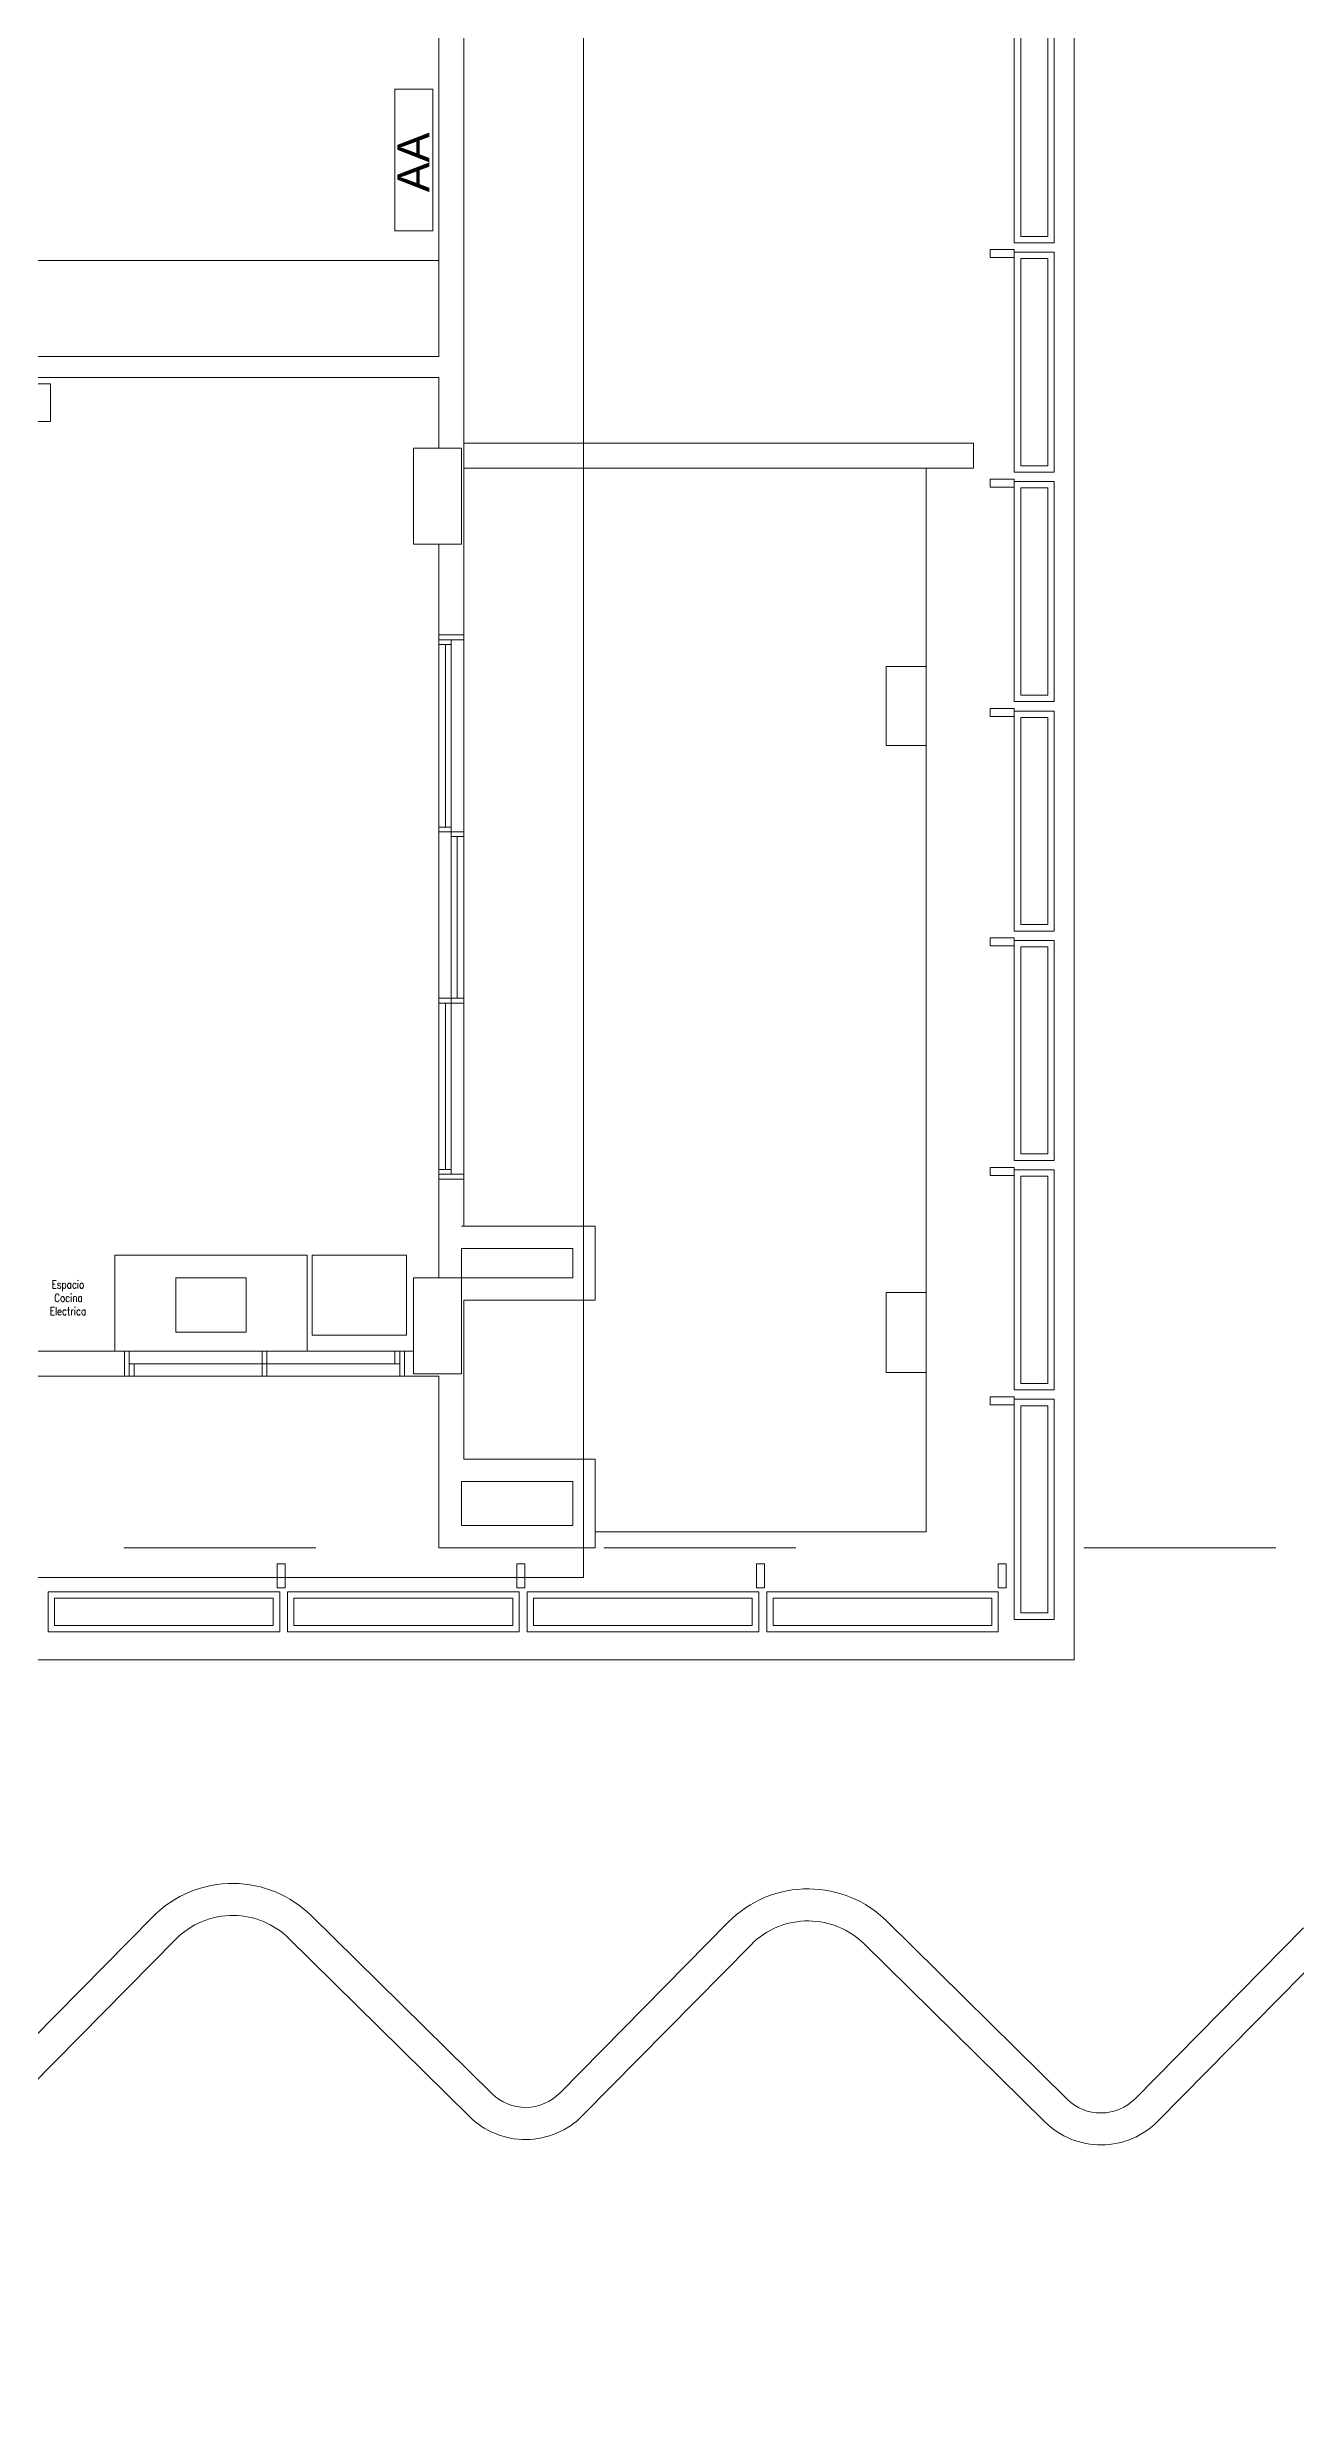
# Model space of a CAD drawing. Header units: millimetres. Extents: x 917 to 1168, y -421 to -23.
# Drawn here: x 1028.79 to 1036.59, y -365.82 to -351.18 of the extents above; entities that cross this region are included whole.
import ezdxf

# ---------------------------------------------------------------- set-up
doc = ezdxf.new("R2010")
doc.units = ezdxf.units.MM
doc.header["$LTSCALE"] = 0.1
for name, pattern in [('ACAD_ISO02W100', [15, 12, -3]), ('ACAD_ISO03W100', [30, 12, -18]), ('CONTINUA', [0])]:
    doc.linetypes.add(name, pattern=pattern)
doc.layers.get('0').update_dxf_attribs({"lineweight": 5})
for name, color, linetype, lineweight in [('00-Agua Fria', 5, 'ACAD_ISO02W100', 20), ('A-GLAZ-CWMG', 7, 'Continuous', 5), ('A-WALL', 7, 'Continuous', 5), ('Arq-Equipamiento', 250, 'Continuous', 5), ('CORDON H NUEVO', 251, 'Continuous', 5)]:
    doc.layers.add(name, color=color, linetype=linetype, lineweight=lineweight)
doc.styles.add('Romans 1.50', font='romans.shx', dxfattribs={"width": 0.8, "height": 0.15})
doc.styles.get("Standard").update_dxf_attribs({"font": 'arial.ttf'})

# ---------------------------------------------------------------- blocks, each defined once
blk = doc.blocks.new('Montante rectangular - 50 x 150mm-V34-02 Torre PB')
at = {"layer": 'A-GLAZ-CWMG', "color": 8}
for p, q in [((-0.025, 0.075), (0.025, 0.075)), ((-0.025, 0.01), (-0.025, 0.075)), ((-0.025, -0.07), (-0.025, 0.01)), ((0.025, 0.075), (0.025, 0.019)), ((0.025, 0.019), (0.025, -0.056)), ((-0.025, -0.075), (-0.025, -0.07)), ((0.025, -0.075), (-0.025, -0.075)), ((0.025, -0.056), (0.025, -0.075))]:
    blk.add_line(p, q, dxfattribs=at)
blk = doc.blocks.new('Montante rectangular - 50 x 150mm-1818797-02 Torre PB')
at = {"layer": 'A-GLAZ-CWMG', "color": 8}
for p, q in [((0, 0.075), (-0.05, 0.075)), ((-0.05, 0.075), (-0.05, 0.049)), ((-0.05, 0.049), (-0.05, -0.075)), ((0, 0.03), (0, 0.075)), ((0, -0.032), (0, 0.03)), ((-0.05, -0.075), (0, -0.075)), ((0, -0.045), (0, -0.033)), ((0, -0.057), (0, -0.046)), ((0, -0.07), (0, -0.058)), ((0, -0.075), (0, -0.071))]:
    blk.add_line(p, q, dxfattribs=at)
blk = doc.blocks.new('2-PB F')
at = {"color": 8, "lineweight": 18}
for p, q in [((768.582, -351.01), (768.582, -353.156)), ((768.738, -354.896), (768.738, -351.01)), ((764.703, -352.556), (768.582, -352.556)), ((768.582, -353.156), (764.703, -353.156)), ((764.733, -353.288), (768.582, -353.288)), ((768.582, -353.288), (768.582, -353.729)), ((768.424, -353.729), (768.424, -354.329)), ((768.582, -353.729), (768.424, -353.729)), ((768.584, -353.729), (768.582, -353.729)), ((768.582, -353.729), (768.724, -353.729)), ((768.585, -353.729), (768.584, -353.729)), ((768.597, -353.729), (768.585, -353.729)), ((768.598, -353.729), (768.597, -353.729)), ((768.723, -353.729), (768.598, -353.729)), ((768.724, -353.729), (768.723, -353.729)), ((768.724, -354.329), (768.724, -353.729)), ((768.724, -353.729), (768.724, -354.329)), ((768.738, -353.698), (771.923, -353.698)), ((771.923, -353.698), (771.923, -353.853)), ((771.923, -353.853), (768.738, -353.853)), ((771.628, -359.005), (771.628, -353.853)), ((768.424, -354.329), (768.582, -354.329)), ((768.582, -354.329), (768.584, -354.329)), ((768.582, -354.329), (768.582, -354.896)), ((768.724, -354.329), (768.582, -354.329)), ((768.584, -354.329), (768.585, -354.329)), ((768.585, -354.329), (768.597, -354.329)), ((768.597, -354.329), (768.598, -354.329)), ((768.598, -354.329), (768.723, -354.329)), ((768.723, -354.329), (768.724, -354.329)), ((768.582, -354.896), (768.582, -354.926)), ((768.738, -354.896), (768.582, -354.896)), ((768.738, -354.926), (768.738, -354.896)), ((768.582, -354.926), (768.582, -354.956)), ((768.66, -354.926), (768.582, -354.926)), ((768.582, -354.926), (768.738, -354.926)), ((768.582, -354.956), (768.66, -354.956)), ((768.582, -356.096), (768.582, -354.956)), ((768.624, -354.956), (768.624, -356.096)), ((768.639, -354.956), (768.624, -354.956)), ((768.66, -354.956), (768.66, -354.926)), ((768.66, -354.956), (768.66, -356.096)), ((768.738, -354.926), (768.738, -356.126)), ((771.378, -355.092), (771.378, -355.587)), ((771.628, -355.092), (771.378, -355.092)), ((771.628, -355.587), (771.628, -355.092)), ((771.378, -355.587), (771.628, -355.587)), ((768.582, -356.096), (768.582, -356.126)), ((768.66, -356.096), (768.582, -356.096)), ((768.582, -356.126), (768.66, -356.126)), ((768.582, -357.166), (768.582, -356.126)), ((768.624, -356.096), (768.639, -356.096)), ((768.66, -356.126), (768.66, -356.096)), ((768.66, -356.126), (768.66, -356.156)), ((768.738, -356.126), (768.66, -356.126)), ((768.66, -356.156), (768.738, -356.156)), ((768.66, -357.166), (768.66, -356.156)), ((768.696, -356.156), (768.68, -356.156)), ((768.696, -357.166), (768.696, -356.156)), ((768.738, -356.156), (768.738, -356.126)), ((768.738, -356.156), (768.738, -357.166)), ((768.582, -357.166), (768.582, -357.196)), ((768.66, -357.166), (768.582, -357.166)), ((768.582, -357.196), (768.66, -357.196)), ((768.582, -358.236), (768.582, -357.196)), ((768.623, -357.196), (768.608, -357.196)), ((768.623, -358.236), (768.623, -357.196)), ((768.66, -357.166), (768.66, -357.196)), ((768.738, -357.166), (768.66, -357.166)), ((768.66, -357.196), (768.66, -357.166)), ((768.66, -357.196), (768.738, -357.196)), ((768.66, -357.196), (768.66, -358.236)), ((768.68, -357.166), (768.696, -357.166)), ((768.738, -357.196), (768.738, -357.166)), ((768.738, -357.196), (768.738, -358.266)), ((768.582, -358.236), (768.582, -358.266)), ((768.66, -358.236), (768.582, -358.236)), ((768.582, -358.266), (768.66, -358.266)), ((768.582, -358.266), (768.582, -358.296)), ((768.738, -358.266), (768.582, -358.266)), ((768.608, -358.236), (768.623, -358.236)), ((768.66, -358.266), (768.66, -358.236)), ((768.738, -358.296), (768.738, -358.266)), ((768.582, -358.296), (768.582, -358.913)), ((768.582, -358.296), (768.738, -358.296)), ((768.738, -358.59), (768.738, -358.296)), ((769.559, -358.59), (768.723, -358.59)), ((769.559, -359.053), (769.559, -358.59)), ((766.558, -358.772), (766.558, -359.372)), ((767.759, -358.772), (766.558, -358.772)), ((767.759, -359.372), (767.759, -358.772)), ((768.723, -358.913), (768.723, -358.73)), ((768.723, -358.73), (769.419, -358.73)), ((769.419, -358.73), (769.419, -358.913)), ((766.938, -359.252), (766.938, -358.912)), ((766.938, -358.912), (767.378, -358.912)), ((767.378, -358.912), (767.378, -359.252)), ((768.582, -358.913), (768.423, -358.913)), ((768.423, -358.913), (768.423, -359.372)), ((768.584, -358.913), (768.582, -358.913)), ((769.419, -358.913), (768.582, -358.913)), ((768.585, -358.913), (768.584, -358.913)), ((768.597, -358.913), (768.585, -358.913)), ((768.598, -358.913), (768.597, -358.913)), ((768.723, -358.913), (768.598, -358.913)), ((768.723, -359.038), (768.723, -358.913)), ((769.559, -359.053), (769.559, -358.898)), ((771.628, -359.005), (771.378, -359.005)), ((771.378, -359.005), (771.378, -359.505)), ((771.628, -359.505), (771.628, -359.005)), ((768.723, -359.45), (768.723, -359.038)), ((768.738, -360.045), (768.738, -359.053)), ((768.738, -359.053), (769.559, -359.053)), ((767.378, -359.252), (766.938, -359.252)), ((766.618, -359.372), (764.058, -359.372)), ((766.648, -359.372), (766.618, -359.372)), ((766.618, -359.372), (766.618, -359.528)), ((766.648, -359.528), (766.648, -359.372)), ((766.648, -359.372), (767.478, -359.372)), ((766.678, -359.45), (766.648, -359.45)), ((766.648, -359.45), (766.648, -359.528)), ((767.478, -359.45), (766.678, -359.45)), ((766.678, -359.45), (766.678, -359.47)), ((766.678, -359.528), (766.678, -359.45)), ((767.508, -359.372), (767.478, -359.372)), ((767.478, -359.372), (767.478, -359.45)), ((767.478, -359.47), (767.478, -359.45)), ((767.508, -359.45), (767.478, -359.45)), ((767.478, -359.45), (767.478, -359.528)), ((767.478, -359.45), (767.508, -359.45)), ((768.308, -359.372), (767.508, -359.372)), ((767.508, -359.372), (767.508, -359.392)), ((767.508, -359.45), (767.508, -359.372)), ((767.508, -359.528), (767.508, -359.45)), ((768.308, -359.45), (767.508, -359.45)), ((768.308, -359.392), (768.308, -359.372)), ((768.338, -359.372), (768.308, -359.372)), ((768.308, -359.372), (768.308, -359.45)), ((768.308, -359.45), (768.338, -359.45)), ((768.368, -359.372), (768.338, -359.372)), ((768.338, -359.372), (768.338, -359.528)), ((768.338, -359.45), (768.338, -359.372)), ((768.423, -359.372), (768.368, -359.372)), ((768.368, -359.528), (768.368, -359.372)), ((768.423, -359.372), (768.423, -359.374)), ((768.423, -359.513), (768.423, -359.372)), ((768.423, -359.374), (768.423, -359.375)), ((768.423, -359.375), (768.423, -359.387)), ((768.423, -359.387), (768.423, -359.388)), ((768.423, -359.388), (768.423, -359.513)), ((768.723, -359.513), (768.723, -359.45)), ((764.114, -359.528), (766.618, -359.528)), ((766.618, -359.528), (766.648, -359.528)), ((766.648, -359.528), (766.678, -359.528)), ((767.478, -359.528), (766.678, -359.528)), ((767.478, -359.528), (767.508, -359.528)), ((768.338, -359.528), (767.508, -359.528)), ((768.338, -359.528), (768.368, -359.528)), ((768.368, -359.528), (768.583, -359.528)), ((768.423, -359.513), (768.583, -359.513)), ((768.583, -359.513), (768.584, -359.513)), ((768.583, -359.528), (768.583, -360.6)), ((768.584, -359.513), (768.598, -359.513)), ((768.598, -359.513), (768.723, -359.513)), ((771.378, -359.505), (771.628, -359.505)), ((771.628, -360.5), (771.628, -359.505)), ((769.559, -360.045), (768.738, -360.045)), ((769.559, -360.6), (769.559, -360.045)), ((768.723, -360.185), (769.419, -360.185)), ((768.723, -360.46), (768.723, -360.185)), ((769.419, -360.185), (769.419, -360.46)), ((769.419, -360.46), (768.723, -360.46)), ((768.583, -360.6), (769.559, -360.6)), ((769.559, -360.5), (771.628, -360.5))]:
    blk.add_line(p, q, dxfattribs=at)
at = {"color": 8, "extrusion": (0, 0, -1)}
for p, q in [((767.573, -360.829), (767.573, -360.7)), ((767.573, -360.7), (767.623, -360.7)), ((767.623, -360.7), (767.623, -360.828)), ((769.07, -360.829), (769.07, -360.7)), ((769.07, -360.7), (769.12, -360.7)), ((769.12, -360.7), (769.12, -360.828)), ((770.567, -360.829), (770.567, -360.7)), ((770.567, -360.7), (770.617, -360.7)), ((770.617, -360.7), (770.617, -360.828)), ((767.573, -360.85), (767.573, -360.829)), ((767.623, -360.85), (767.573, -360.85)), ((767.623, -360.828), (767.623, -360.85)), ((769.07, -360.85), (769.07, -360.829)), ((769.12, -360.85), (769.07, -360.85)), ((769.12, -360.828), (769.12, -360.85)), ((770.567, -360.85), (770.567, -360.829)), ((770.617, -360.85), (770.567, -360.85)), ((770.617, -360.828), (770.617, -360.85))]:
    blk.add_line(p, q, dxfattribs=at)
at = {"color": 8}
for points in [[(772.553, -361.3), (772.553, -344.884)], [(772.553, -361.3), (759.939, -361.3)]]:
    blk.add_lwpolyline(points, dxfattribs=at)
for points in [[(772.178, -352.445), (772.428, -352.445), (772.428, -351.07), (772.178, -351.07)], [(772.218, -352.405), (772.388, -352.405), (772.388, -351.11), (772.218, -351.11)], [(772.178, -353.878), (772.428, -353.878), (772.428, -352.503), (772.178, -352.503)], [(772.218, -353.838), (772.388, -353.838), (772.388, -352.543), (772.218, -352.543)], [(772.178, -355.312), (772.428, -355.312), (772.428, -353.937), (772.178, -353.937)], [(772.218, -355.272), (772.388, -355.272), (772.388, -353.977), (772.218, -353.977)], [(772.178, -356.746), (772.428, -356.746), (772.428, -355.371), (772.178, -355.371)], [(772.218, -356.706), (772.388, -356.706), (772.388, -355.411), (772.218, -355.411)], [(772.178, -358.179), (772.428, -358.179), (772.428, -356.804), (772.178, -356.804)], [(772.218, -358.139), (772.388, -358.139), (772.388, -356.844), (772.218, -356.844)], [(772.178, -359.613), (772.428, -359.613), (772.428, -358.238), (772.178, -358.238)], [(772.218, -359.573), (772.388, -359.573), (772.388, -358.278), (772.218, -358.278)], [(772.178, -361.047), (772.428, -361.047), (772.428, -359.672), (772.178, -359.672)], [(772.218, -361.007), (772.388, -361.007), (772.388, -359.712), (772.218, -359.712)], [(766.141, -360.875), (767.588, -360.875), (767.588, -361.125), (766.141, -361.125)], [(766.181, -360.915), (767.548, -360.915), (767.548, -361.085), (766.181, -361.085)], [(767.637, -360.875), (769.085, -360.875), (769.085, -361.125), (767.637, -361.125)], [(767.677, -360.915), (769.045, -360.915), (769.045, -361.085), (767.677, -361.085)], [(769.134, -360.875), (770.581, -360.875), (770.581, -361.125), (769.134, -361.125)], [(769.174, -360.915), (770.541, -360.915), (770.541, -361.085), (769.174, -361.085)], [(770.631, -360.875), (772.078, -360.875), (772.078, -361.125), (770.631, -361.125)], [(770.671, -360.915), (772.038, -360.915), (772.038, -361.085), (770.671, -361.085)]]:
    blk.add_lwpolyline(points, close=True, dxfattribs=at)
at = {"color": 8, "lineweight": 18}
blk.add_lwpolyline([(767.79, -358.772), (768.38, -358.772), (768.38, -359.272), (767.79, -359.272)], close=True, dxfattribs=at)
at = {"layer": 'Arq-Equipamiento', "color": 8, "linetype": 'CONTINUA', "lineweight": 18}
for points in [[(768.308, -351.486), (768.545, -351.486), (768.545, -352.371), (768.308, -352.371)], [(765.271, -353.326), (766.156, -353.326), (766.156, -353.561), (765.271, -353.561)]]:
    blk.add_lwpolyline(points, close=True, dxfattribs=at)
at = {"color": 8, "extrusion": (0, 0, -1), "xscale": -1, "rotation": 270}
for p in [(-772.103, -352.513), (-772.103, -353.947), (-772.103, -355.38), (-772.103, -356.814), (-772.103, -358.248), (-772.103, -359.681)]:
    blk.add_blockref('Montante rectangular - 50 x 150mm-V34-02 Torre PB', p, dxfattribs=at)
at = {"color": 8, "xscale": -1, "rotation": 180}
blk.add_blockref('Montante rectangular - 50 x 150mm-1818797-02 Torre PB', (772.128, -360.775), dxfattribs=at)
at = {"color": 8, "lineweight": 18, "style": 'Romans 1.50', "width": 0.8}
for s, p in [('Espacio', (766.163, -358.979)), ('Cocina', (766.179, -359.063)), ('Electrica', (766.151, -359.146))]:
    blk.add_text(s, height=0.05, dxfattribs=at).set_placement(p)
at = {"color": 8, "lineweight": 18, "insert": (768.322, -352.129), "char_height": 0.2, "attachment_point": 1, "rotation": 90}
blk.add_mtext_dynamic_manual_height_columns('AA', width=1, gutter_width=12.5, heights=[0], dxfattribs=at)

msp = doc.modelspace()

# ---------------------------------------------------------------- linework, layer by layer
at = {"layer": '00-Agua Fria', "linetype": 'CONTINUA'}
for points in [[(1032.144, -343.191), (1032.144, -360.747)], [(1032.144, -360.747), (1008.291, -360.747)]]:
    msp.add_lwpolyline(points, dxfattribs=at)
at = {"layer": 'A-WALL', "color": 8, "linetype": 'ACAD_ISO03W100', "lineweight": 20}
msp.add_lwpolyline([(984.27, -343.441), (984.27, -360.561), (1091.645, -360.561), (1091.645, -343.441), (984.27, -343.441)], dxfattribs=at)
at = {"layer": 'CORDON H NUEVO', "lineweight": 5}
for points in [[(1022.812, -365.824, 0.413494), (1023.111, -365.524), (1023.107, -364.719, -0.198236), (1023.304, -364.223), (1025.857, -362.832, -0.203273), (1026.362, -362.624, -0.19461), (1026.847, -362.825), (1027.975, -363.937, 0.414214), (1028.399, -363.934), (1029.452, -362.866, -0.203222), (1029.958, -362.658, -0.19461), (1030.442, -362.859), (1031.571, -363.971, 0.414214), (1031.995, -363.968), (1033.048, -362.9, -0.203222), (1033.553, -362.692, -0.19466), (1034.038, -362.893), (1035.166, -364.006, 0.414214), (1035.59, -364.003), (1036.643, -362.935, -0.203222)], [(1036.786, -363.075), (1035.733, -364.143, -0.414214), (1035.026, -364.148), (1033.897, -363.036, 0.19461), (1033.551, -362.892, 0.203294), (1033.19, -363.041), (1032.137, -364.109, -0.414214), (1031.43, -364.114), (1030.302, -363.002, 0.194681), (1029.956, -362.858, 0.203222), (1029.595, -363.007), (1028.542, -364.075, -0.414214), (1027.835, -364.08), (1026.707, -362.968, 0.194681), (1026.36, -362.824, 0.203222), (1025.999, -362.973), (1023.448, -364.362)]]:
    msp.add_lwpolyline(points, format="xyb", dxfattribs=at)

# ---------------------------------------------------------------- block references
at = {"color": 2, "linetype": 'CONTINUA', "lineweight": 13}
msp.add_blockref('2-PB F', (262.657, 0.039), dxfattribs=at)

doc.saveas('drawing.dxf')
